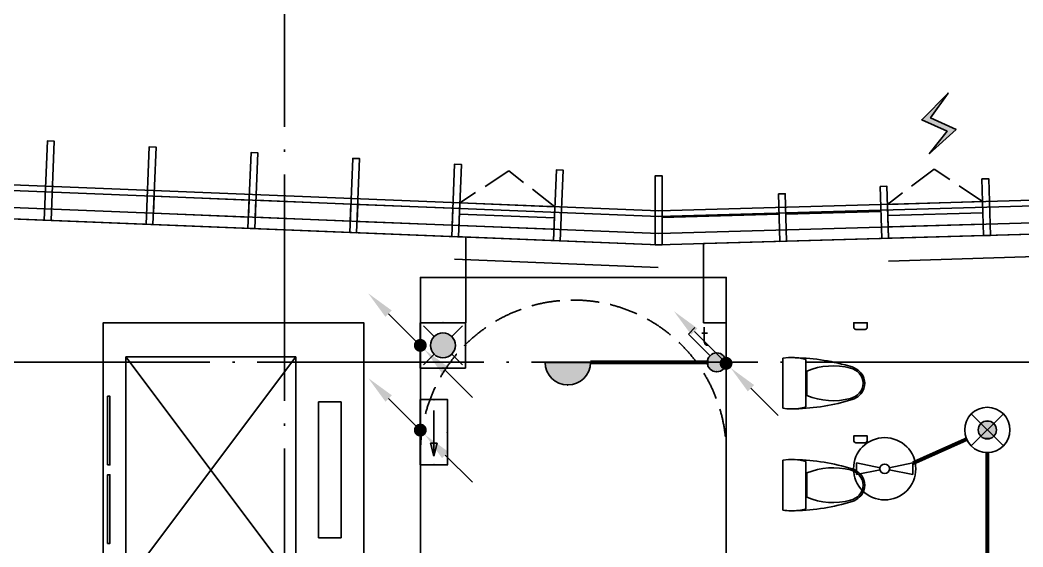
# Model space of a CAD drawing. Extents: x -2209072 to 495824, y -92434 to 572724.
# Drawn here: x 119905 to 128759, y 294791 to 299447 of the extents above; entities that cross this region are included whole.
import ezdxf
from ezdxf.enums import TextEntityAlignment as Align
from ezdxf.xclip import XClip

# ---------------------------------------------------------------- set-up
doc = ezdxf.new("R2010")
doc.units = 0
doc.header["$LTSCALE"] = 1000
doc.header["$MEASUREMENT"] = 0
for name, pattern in [('6#7#幕墙$0$DASH', [0.35, 0.25, -0.1]), ('X-104 6#7#平面$0$DOTE', [2.4200000000000004, 2, -0.2, 0.02, -0.2]), ('梯段6、7$0$DASH', [0.35, 0.25, -0.1])]:
    doc.linetypes.add(name, pattern=pattern)
doc.layers.get('0').update_dxf_attribs({"linetype": 'CONTINUOUS'})
doc.layers.get('Defpoints').update_dxf_attribs({"linetype": 'CONTINUOUS'})
for name, color, linetype in [('6#7#幕墙$0$04-电动窗', 1, 'CONTINUOUS'), ('6#7#幕墙$0$A-C_玻璃幕墙', 140, 'CONTINUOUS'), ('6#7#幕墙$0$A-C_窗', 140, 'CONTINUOUS'), ('6#7#幕墙$0$A-TECH_结构', 21, 'CONTINUOUS'), ('6#7#幕墙$0$A-金属背板', 30, 'CONTINUOUS'), ('EQUIP-动力', 3, 'CONTINUOUS'), ('EQUIP-照明', 3, 'CONTINUOUS'), ('LWIRE', 4, 'CONTINUOUS'), ('WIRE-照明', 1, 'CONTINUOUS'), ('X-104 6#7#平面$0$A-E_电梯', 171, 'CONTINUOUS'), ('X-104 6#7#平面$0$A-I_卫-洁具', 241, 'CONTINUOUS'), ('X-104 6#7#平面$0$A-SUR_看线', 231, 'CONTINUOUS'), ('X-104 6#7#平面$0$A-TECH_结构', 21, 'CONTINUOUS'), ('X-104 6#7#平面$0$A_AXIS-轴线', 36, 'X-104 6#7#平面$0$DOTE'), ('梯段6、7$0$A-E_楼梯', 171, 'CONTINUOUS')]:
    doc.layers.add(name, color=color, linetype=linetype)
doc.styles.add('_TEL_DIM', font='SIMPLEX', dxfattribs={"width": 0.8, "height": 3.5, "bigfont": 'HZTXT'})
doc.styles.get("Standard").update_dxf_attribs({"font": 'gbenor.shx', "bigfont": 'gbcbig.shx'})

# ---------------------------------------------------------------- blocks, each defined once
blk = doc.blocks.new('$equip$00001168')
blk.add_line((-0.5, 0), (0.5, 0))
blk.add_arc((0, 0), 0.5, 180, 0)
for p in [(-0.5, 0), (0, 0), (0.5, 0), (0, -0.5)]:
    blk.add_point(p)
for points in [[(0.4330127018911298, -0.25), (-0.4330127018911298, -0.25), (0.5, 0), (-0.5, 0)], [(0.25, -0.4330127018911298), (-0.25, -0.4330127018911298), (0.4330127018911298, -0.25), (-0.4330127018911298, -0.25)], [(0, -0.5), (0, -0.5), (0.25, -0.4330127018911298), (-0.25, -0.4330127018911298)]]:
    blk.add_solid(points)
at = {"flags": 9}
blk.add_attdef('A', (0, 0), '', height=2e-05, dxfattribs=at)
blk = doc.blocks.new('$equip$00001822')
for p, q in [((0.1473139127483591, 0.3556472460822988), (0.625, 0.8333333333339397)), ((0.625, 0.8333333333339397), (0.7664213562384248, 0.6919119770955149))]:
    blk.add_line(p, q)
blk.add_circle((0, 0.2083333333339397), 0.2083333333334168)
for p in [(0, 0.4166666666660603), (-0.2083333333357587, 0.2083333333339397), (-0.01544940226449398, 0.0005736313996749232), (0.2083333333357587, 0.2083333333339397)]:
    blk.add_point(p)
for points in [[(-0.1804219591213041, 0.312500000001819), (0.1804219591213041, 0.312500000001819), (-0.2083333333284827, 0.2083333333339397), (0.2083333333284827, 0.2083333333339397)], [(-0.1041666666715173, 0.3887552924552438), (0.1041666666715173, 0.3887552924552438), (-0.1804219591213041, 0.312500000001819), (0.1804219591213041, 0.312500000001819)], [(0, 0.4166666666660603), (0, 0.4166666666660603), (-0.1041666666715173, 0.3887552924552438), (0.1041666666715173, 0.3887552924552438)], [(-0.1804219591213041, 0.1041666666660603), (0.1804219591213041, 0.1041666666660603), (-0.2083333333284827, 0.2083333333339397), (0.2083333333284827, 0.2083333333339397)], [(-0.1041666666715173, 0.02791137421263556), (0.1041666666715173, 0.02791137421263556), (-0.1804219591213041, 0.1041666666660603), (0.1804219591213041, 0.1041666666660603)], [(0, 1.818989403545856e-12), (0, 1.818989403545856e-12), (-0.1041666666715173, 0.02791137421263556), (0.1041666666715173, 0.02791137421263556)]]:
    blk.add_solid(points)
at = {"color": 7, "style": '_TEL_DIM'}
blk.add_attdef('$TEXT$', text='', height=0.4, dxfattribs=at).set_placement((0.5805799275694881, 0.4645799965601327), align=Align.MIDDLE_CENTER)
at = {"color": 7, "style": '_TEL_DIM', "flags": 1}
blk.add_attdef('A', text='', height=2e-05, dxfattribs=at).set_placement((0, 0), align=Align.MIDDLE_CENTER)
blk = doc.blocks.new('$TelecSys$00000081')
for p, q in [((0.1041666666678793, 0.1041666666660603), (0.1041666666678793, 0.1041666666660603)), ((-0.1041666666678793, -0.1041666666660603), (-0.1041666666678793, -0.1041666666660603)), ((-1.150000000001455, -1.149999999999636), (-0.5499999999992724, -0.5499999999992724))]:
    blk.add_line(p, q)
at = {"const_width": 0.1425}
blk.add_lwpolyline([(0.07125000000087311, 0, 1), (-0.07125000000087311, 0, 1)], format="xyb", close=True, dxfattribs=at)
blk.add_solid([(-0.6199999999989814, -0.4799999999995634), (-0.4799999999995634, -0.6200000000008004), (-0.09999999999854481, -0.1000000000003638)])
at = {"width": 0.8, "flags": 9}
blk.add_attdef('A', (0, 0), '', height=2e-05, rotation=180, dxfattribs=at)
blk = doc.blocks.new('$TelecSys$00000079')
for p, q in [((0.7000000000007276, 0.7000000000007276), (0, 0)), ((0.1041666666678793, 0.1041666666660603), (0.1041666666678793, 0.1041666666660603)), ((-0.1041666666678793, -0.1041666666660603), (-0.1041666666678793, -0.1041666666660603))]:
    blk.add_line(p, q)
at = {"const_width": 0.1425}
blk.add_lwpolyline([(-0.07125000000087311, 0, 1), (0.07125000000087311, 0, 1)], format="xyb", close=True, dxfattribs=at)
blk.add_solid([(0.6300000000010186, 0.7700000000004366), (0.7700000000004366, 0.6299999999991996), (1.150000000001455, 1.149999999999636)])
at = {"width": 0.8, "flags": 9}
blk.add_attdef('A', (0, 0), '', height=2e-05, dxfattribs=at)
blk = doc.blocks.new('$equip$00002604')
blk.add_hatch(color=256).paths.add_polyline_path([(0.2745181131831487, 0.5000125000005937, 1), (-0.2744993631858961, 0.5000125000005937, 1)])
for p, q in [((-0.4285620535811177, 0.9285839285730617), (-0.1940976152691292, 0.6941194902610732)), ((0.1941163652627438, 0.6941194902683492), (0.4285808035638183, 0.9285839285730617)), ((-0.4285620535811177, 0.07144107142812572), (-0.1940976152691292, 0.3059055097401142)), ((0.1941163652627438, 0.3059055097328383), (0.4285808035638183, 0.07144107142812572))]:
    blk.add_line(p, q)
at = {"const_width": 0.02}
blk.add_lwpolyline([(-0.4999906250013737, 1.000012500000594), (-0.4999906250013737, 1.250000059371814e-05), (0.5000093749986263, 1.250000059371814e-05), (0.5000093749986263, 1.000012500000594), (-0.4999906250013737, 1.000012500000594), (-0.4999906250013737, 1.250000059371814e-05)], dxfattribs=at)
blk.add_lwpolyline([(-0.4999906250013737, 1.000012500000594), (-0.4999906250013737, 1.250000059371814e-05), (0.5000093749986263, 1.250000059371814e-05), (0.5000093749986263, 1.000012500000594)], close=True)
blk.add_circle((9.374998626299202e-06, 0.5000125000005937), 0.2745087381843628)
for p in [(9.374998626299202e-06, 1.000012500000594), (-0.4999906250013737, 0.5000125000005937), (0.5000093749986263, 0.5000125000005937), (0, 0)]:
    blk.add_point(p)
at = {"color": 7, "style": '_TEL_DIM', "flags": 1}
blk.add_attdef('A', text='', height=2.5e-05, dxfattribs=at).set_placement((0, 0), align=Align.MIDDLE_CENTER)
blk = doc.blocks.new('$equip_U$00000292(HT0843)')
for p in [(9.374998626299202e-06, 1.000012500000594), (-0.4999906250013737, 0.5000125000005937), (0.5000093749986263, 0.5000125000005937)]:
    blk.add_point(p)
blk.add_blockref('$equip$00002604', (0, 0))
at = {"color": 7, "style": '_TEL_DIM', "flags": 1}
for tag in ['REMARK', 'A']:
    blk.add_attdef(tag, text='', height=2.5e-05, dxfattribs=at).set_placement((0, 0), align=Align.MIDDLE_CENTER)
blk = doc.blocks.new('$equip$00001149')
for p, q in [((-0.353553390592424, 0.353553390592424), (0.353553390592424, -0.353553390592424)), ((0.353553390592424, 0.353553390592424), (-0.353553390592424, -0.353553390592424))]:
    blk.add_line(p, q)
for radius in [0.5, 0.2]:
    blk.add_circle((0, 0), radius)
for points in [[(-0.1732050807586347, 0.09999999999854481), (0.1732050807586347, 0.09999999999854481), (-0.2000000000007276, 0), (0.2000000000007276, 0)], [(-0.1732050807586347, -0.09999999999854481), (0.1732050807586347, -0.09999999999854481), (-0.2000000000007276, 0), (0.2000000000007276, 0)], [(-0.09999999999854481, 0.1732050807586347), (0.09999999999854481, 0.1732050807586347), (-0.1732050807586347, 0.09999999999854481), (0.1732050807586347, 0.09999999999854481)], [(0, 0.2000000000007276), (0, 0.2000000000007276), (-0.09999999999854481, 0.1732050807586347), (0.09999999999854481, 0.1732050807586347)], [(-0.09999999999854481, -0.1732050807586347), (0.09999999999854481, -0.1732050807586347), (-0.1732050807586347, -0.09999999999854481), (0.1732050807586347, -0.09999999999854481)], [(0, -0.2000000000007276), (0, -0.2000000000007276), (-0.09999999999854481, -0.1732050807586347), (0.09999999999854481, -0.1732050807586347)]]:
    blk.add_solid(points)
at = {"flags": 9}
blk.add_attdef('A', (0, 0), '', height=2e-05, dxfattribs=at)
blk = doc.blocks.new('$equip$00001304')
for p, q in [((-0.625, -0.1302083333357587), (-0.625, 0.1302083333357587)), ((-0.625, 0.1302083333357587), (-0.1019771270548517, 0.02124523480597418)), ((0.625, 0.1302083333357587), (0.1019771270548517, 0.02124523480597418)), ((0.625, -0.1302083333357587), (0.625, 0.1302083333357587)), ((-0.1019771270548517, -0.02124523480597418), (-0.625, -0.1302083333357587)), ((0.1019771270548517, -0.02124523480597418), (0.625, -0.1302083333357587))]:
    blk.add_line(p, q)
for radius in [0.6875, 0.1041666666666797]:
    blk.add_circle((0, 0), radius)
at = {"flags": 9}
blk.add_attdef('A', (0, 0), '', height=2e-05, dxfattribs=at)
blk = doc.blocks.new('$equip$00002541')
blk.add_hatch(color=256).paths.add_polyline_path([(-0.2400000000016007, 0.3719999999993888), (-0.5280000000020664, 0.2999999999992724), (-0.2400000000016007, 0.227999999999156)])
for p, q in [((-0.7199999999975262, 0.5999999999949068), (-0.7199999999975262, 0)), ((0.7199999999975262, 0.5999999999949068), (-0.7199999999975262, 0.5999999999949068)), ((0.7199999999975262, 0), (0.7199999999975262, 0.5999999999949068)), ((-0.2400000000016007, 0.3719999999993888), (-0.5280000000020664, 0.2999999999992724)), ((-0.5280000000020664, 0.2999999999992724), (-0.2400000000016007, 0.227999999999156)), ((-0.2400000000016007, 0.3719999999993888), (-0.2400000000016007, 0.227999999999156)), ((-0.7199999999975262, 0), (0.7199999999975262, 0))]:
    blk.add_line(p, q)
at = {"color": 7}
blk.add_line((-0.4800000000032014, 0.2999999999992724), (0.4800000000032014, 0.2999999999992724), dxfattribs=at)
at = {"const_width": 0.03}
blk.add_lwpolyline([(-0.7199999999975262, 0.5999999999949068), (-0.7199999999975262, 0), (0.7199999999975262, 0), (0.7199999999975262, 0.5999999999949068), (-0.7199999999975262, 0.5999999999949068), (-0.7199999999975262, 0)], dxfattribs=at)
for p in [(0, 0.5999999999949068), (-0.7199999999975262, 0.2999999999956344), (0.7199999999975262, 0.2999999999956344), (0, 0)]:
    blk.add_point(p)
at = {"color": 7, "style": '_TEL_DIM', "flags": 1}
blk.add_attdef('A', text='', height=2e-05, dxfattribs=at).set_placement((0, 0), align=Align.MIDDLE_CENTER)
blk = doc.blocks.new('X-104 6#7#平面$0$fdsgfh')
at = {"layer": 'X-104 6#7#平面$0$A-TECH_结构'}
blk.add_lwpolyline([(-32899.9937137325, 80080.09257850776), (-32899.99370861112, 73049.99944712958), (-35599.99378253634, 73049.99940193442), (-35599.99378253634, 78950.00005101462), (-35399.99356419079, 78950.00005101462), (-35399.99357145236, 80180.76328602651), (-53799.99999997937, 80921.69999439848), (-53799.98692026359, 56749.99967455401), (-41849.99999999936, 56749.9997286585), (-41850.00099945735, 56750.00077917697), (-5900.000999457348, 56750.00077917697), (-5900.000999457348, 58050.00080011939), (699.9992417302274, 58050.00080011939), (699.9992417303438, 79350.00080011881), (-5900.000999454787, 79350.00080011881), (-5900.000999453681, 80094.5845602148), (-21499.99208528241, 79648.39091887636), (-21499.99208528241, 78950.00000001918), (-21299.99222152265, 78950.00000002715), (-21299.99214760232, 73250.00003751149), (-23999.9913840691, 73250.00039114061), (-23999.9913840691, 78950.00030319628), (-23599.99146148495, 78950.0002529785), (-23599.99146148495, 79705.59743453059)], close=True, dxfattribs=at)
blk.add_lwpolyline([(-21300.00000136349, 78950.00000002715), (-21300.00000136349, 73250.0003702004), (-24000.00001166086, 73250.0003702004)], dxfattribs=at)
blk = doc.blocks.new('*U1303')
at = {"layer": 'X-104 6#7#平面$0$A_AXIS-轴线'}
blk.add_line((25199.99999999995, 25699.99999999949), (25200.00000000001, -6500.000000000378), dxfattribs=at)
blk.add_lwpolyline([(-6499.999999999946, 19199.99999999949), (53815.35002683864, 19199.99999999906)], dxfattribs=at)
blk = doc.blocks.new('A-电梯2623')
for p, q in [((-574.9999999895263, 1900.00000002848), (-574.9999999895263, 2100.00000002848)), ((-574.9999999895263, 2100.00000002848), (624.999999989519, 2100.000000027956)), ((624.999999989519, 2100.000000027956), (624.999999989519, 1900.000000028014)), ((624.999999989519, 1900.000000028014), (-574.9999999895263, 1900.00000002848)), ((-975.0000000027976, 200.0000000191685), (-975.000000002332, 1700.000000013753)), ((-975.000000002332, 1700.000000013753), (1025.000000002092, 1700.000000013055)), ((1025.000000002092, 1700.000000013055), (-975.0000000027976, 200.0000000191685)), ((1025.00000000151, 200.00000001847), (-975.000000002332, 1700.000000013753)), ((1025.000000002092, 1700.000000013055), (1025.00000000151, 200.00000001847)), ((1025.00000000151, 200.00000001847), (-975.0000000027976, 200.0000000191685))]:
    blk.add_line(p, q)
for points in [[(-1275, 0), (1324.999999999998, 0), (1325, 2299.999999999998), (-1275, 2299.999999999998)], [(-625.0000000000091, 38.08112883746435), (-625.0000000000091, 58.97966308710966), (-18.33333333334485, 58.97966308710966), (-18.33333333334485, 38.08112883746435)], [(68.33333333205337, 38.08112883718422), (68.33333333205337, 58.97966308682953), (674.9999999999982, 58.97966308682953), (674.9999999999982, 38.08112883718422)]]:
    blk.add_lwpolyline(points, close=True)
blk = doc.blocks.new('X-104 6#7#平面$0$hgfasg')
for p, q in [((-209.53125, 202.5), (209.53125, 202.5)), ((107.6506163835293, 211.7636099999945), (-107.650638883526, 211.7636099999945)), ((-220.78125, 0), (220.78125, 0))]:
    blk.add_line(p, q)
blk.add_lwpolyline([(-209.53125, 202.5), (-220.9312574999931, 151.5815775000083), (-226.3893074999942, 102.226364999995), (-226.3893074999942, 50.1765075000003), (-220.78125, 0)])
for centre, radius, start, end in [((12.18639293921296, 562.4982811024092), 163.5812782416205, 110.4523908064364, 162.7522599272803), ((-1.124999835155904e-05, 580.3665348804789), 128.7061108459815, 46.85426460163555, 133.1457353983645), ((0, 595.1750179040682), 128.7061108459815, 69.54760919356356, 110.4523908064364), ((-12.18639293921296, 562.4982811024092), 163.5812782416205, 17.24774007271973, 69.54760919356356), ((23.26483596065373, 555.5449209055951), 162.7261878014058, 133.1457353983645, 165.2214349415254), ((-23.26485846065043, 555.5449209055951), 162.7261878014058, 14.77856505847465, 46.85426460163555), ((1596.893304158017, 70.5022373952088), 1822.905267548176, 162.7522599272803, 178.7776319832778), ((448.2021256943117, 443.44170022248), 602.2018211347165, 165.2214349415254, 202.6262561226716), ((-448.2021481943084, 443.44170022248), 602.2018211347165, 337.3737438773284, 14.77856505847465), ((-1596.893304158017, 70.5022373952088), 1822.905267548176, 1.222368016722242, 17.24774007271973), ((-236.25, 76.1718824999989), 463.3354349999999, 7.739946000358616, 15.82198200030497), ((-236.25, 76.1718824999989), 463.3354349999999, 350.5376780003206, 7.739946000358616)]:
    blk.add_arc(centre, radius, start, end)
blk = doc.blocks.new('X-104 6#7#平面$0$fgdgfhgh')
at = {"layer": 'X-104 6#7#平面$0$A-I_卫-洁具'}
for points in [[(30325.0003620827, 19489.99148120044), (30245.0003620827, 19489.99148120044, -0.414213562373095), (30225.0003620827, 19509.99148120044), (30225.0003620827, 19549.99148120044), (30345.0003620827, 19549.99148120044), (30345.0003620827, 19509.99148120044, -0.414213562373095)], [(30325.00035171266, 18490.00096102903), (30245.00035171266, 18490.00096102903, -0.414213562373095), (30225.00035171266, 18510.00096102903), (30225.00035171266, 18550.00096102903), (30345.00035171266, 18550.00096102903), (30345.00035171266, 18510.00096102903, -0.414213562373095)]]:
    blk.add_lwpolyline(points, format="xyb", close=True, dxfattribs=at)
at = {"layer": 'X-104 6#7#平面$0$A-E_电梯', "extrusion": (0, 0, -1), "zscale": -1, "rotation": 90}
blk.add_blockref('A-电梯2623', (-23600.000072451, 18225.00003739772), dxfattribs=at)
at = {"layer": 'X-104 6#7#平面$0$A-I_卫-洁具', "ltscale": 0.1, "rotation": 270}
for p in [(29600.00007263839, 19015.00096102932), (29600.00007263839, 18115.00096102932)]:
    blk.add_blockref('X-104 6#7#平面$0$hgfasg', p, dxfattribs=at)
blk = doc.blocks.new('梯段6、7')
at = {"color": 8, "linetype": '梯段6、7$0$DASH'}
for centre, radius, start, end in [((49800.00311367554, 3400.000000096537), 1350.000000000002, 0, 180), ((49800.00311367547, -6699.999999936466), 1350.000000000002, 0, 180), ((49800.00311367059, -9819.999999936525), 1350.000000000002, 180, 0), ((49800.00311368037, -16500.0036340596), 1350.000000000002, 0, 180), ((49800.00311366576, -19819.99999996959), 1350, 180, 0), ((20965.47970799168, -27260.00000000224), 1649.999999999774, 0, 180), ((49800.00311367547, -27020.00000000259), 1350.000000000002, 0, 180), ((20965.47970799194, -29600.00000000259), 1649.999999999774, 180, 0), ((49800.00311363724, -29879.99050598426), 1350.000000000002, 180, 0), ((49800.00311368033, -57378.12996616081), 1350.000000000002, 0, 180), ((20965.47970799173, -58198.12996616081), 1649.999999999778, 0, 180), ((49800.00311367551, -59458.12996616078), 1350.000000000002, 180, 0), ((20965.47970799188, -60358.12996616084), 1649.999999999774, 180, 0), ((49800.00311367546, -67528.12996619378), 1350.000000000002, 0, 180), ((20965.47970799168, -68018.12996619346), 1649.999999999774, 0, 180), ((49800.00311367064, -70128.1263565169), 1350.000000000002, 180, 0), ((20965.47970799194, -70358.12996619387), 1649.999999999774, 180, 0), ((49800.00311368039, -79978.12996622684), 1350.000000000002, 180, 0)]:
    blk.add_arc(centre, radius, start, end, dxfattribs=at)
at = {"layer": 'Defpoints'}
for points in [[(44800.0010378748, 6850.000000096596), (54800.00103786729, 6850.000000096537), (54800.00103786727, -3149.999999936525), (44800.00103787478, -3149.999999936525)], [(51150.00311368064, 4950.000000096508), (48450.0031136757, 4950.000000096596), (48450.00311367573, -1149.999999903375), (51150.00311368058, -1149.999999903463)], [(44800.00103787472, -3149.999999936583), (54800.00103786722, -3149.999999936525), (54800.00103786726, -13149.99999996959), (44800.00103787472, -13149.99999996953)], [(51150.00311368032, -5149.999999936583), (48450.00311367546, -5149.999999936525), (48450.00311367548, -11249.99999993655), (51150.00311368036, -11249.99999993652)], [(44800.00103787472, -13149.99999996953), (54800.00103786726, -13149.99999996959), (54800.00103786726, -23150.00000000259), (44800.00103787474, -23150.00000000259)], [(51150.00311367546, -15149.99999996956), (48450.00311367059, -15149.99999996956), (48450.00311367061, -21249.99999996959), (51150.00311367546, -21249.99999996959)], [(15665.47763219092, -23150.00000000268), (25665.47763218347, -23150.00000000265), (25665.47763218347, -33150.00000003559), (15665.47763219092, -33150.00000003568)], [(44800.00103787474, -23150.00000000259), (54800.00103786726, -23150.00000000259), (54800.00103786725, -33150.00000003568), (44800.00103787474, -33150.00000003565)], [(19315.47970798681, -24850.00000000265), (22615.47970799168, -24850.00000000265), (22615.47970799168, -31250.00000000268), (19315.47970798681, -31250.00000000259)], [(48450.00311367059, -25150.00000000265), (51150.00311367547, -25150.00000000259), (51150.00311367547, -31250.00000000256), (48450.00311367059, -31250.00000000265)], [(15665.47763219097, -53908.12996616078), (25665.47763218347, -53908.12996616078), (25665.47763218352, -63908.12996619384), (15665.47763219094, -63908.12996619381)], [(44800.00103787474, -53908.12996616081), (54800.00103786722, -53908.12996616078), (54800.00103786725, -63908.12996619381), (44800.00103787474, -63908.12996619381)], [(19315.4797079867, -55608.12996616084), (22615.47970799159, -55608.12996616084), (22615.47970799156, -62008.12996616084), (19315.4797079867, -62008.12996616078)], [(51150.00311368032, -55908.12996616081), (48450.00311367543, -55908.12996616081), (48450.00311367546, -62008.12996616078), (51150.00311368036, -62008.12996616084)], [(15665.47763219094, -63908.12996619381), (25665.47763218349, -63908.12996619381), (25665.47763218349, -73908.12996622684), (15665.47763219097, -73908.12996622687)], [(44800.00103787474, -63908.12996619381), (54800.00103786722, -63908.12996619381), (54800.00103786726, -73908.12996622684), (44800.00103787472, -73908.12996622684)], [(19315.4797079917, -65608.12996619387), (22615.47970799656, -65608.12996619387), (22615.47970799659, -72008.12996619387), (19315.47970799173, -72008.12996619387)], [(51150.00311368032, -65908.12996619381), (48450.00311367544, -65908.12996619387), (48450.00311367547, -72008.12996619384), (51150.00311368034, -72008.12996619384)], [(15665.477632191, -73908.12996622687), (25665.47763218349, -73908.12996622684), (25665.47763218352, -83908.1299662599), (15665.477632191, -83908.1299662599)], [(44800.00103787475, -73908.12996622687), (54800.00103786726, -73908.12996622684), (54800.00103786727, -83908.1299662599), (44800.00103787474, -83908.12996625988)], [(19315.47970798673, -75608.12996622693), (22615.47970799159, -75608.1299662269), (22615.47970799156, -82008.1299662269), (19315.47970798673, -82008.12996622693)], [(51150.00311368036, -75908.12996622687), (48450.00311367544, -75908.12996622684), (48450.00311367548, -82008.12996622684), (51150.00311368042, -82008.12996622684)]]:
    blk.add_lwpolyline(points, close=True, dxfattribs=at)
for points in [[(47328.13509098372, -61608.12996616078), (52127.8370705538, -61608.12996616078)], [(47328.13509098369, -71608.12996619378), (52127.83707055378, -71608.12996619378)], [(47328.13509098372, -81608.12996622687), (52127.83707055381, -81608.12996622678)]]:
    blk.add_lwpolyline(points, dxfattribs=at)
at = {"layer": '梯段6、7$0$A-E_楼梯'}
for p, q in [((49850.00311367544, -16499.99999996959), (49750.00311367054, -16499.99999996953)), ((49750.00311367055, -16699.99999996959), (49750.00311367054, -16499.99999996953)), ((49850.00311367547, -18516.5383014743), (49850.00311367544, -16499.99999996959)), ((49850.00311367544, -16499.99999996959), (51150.00311367548, -16499.99999996953)), ((49910.00311366803, -16699.99999996959), (49910.00311366802, -16499.99999996959)), ((49910.00311366802, -16499.99999996959), (51150.00311367548, -16499.99999996953)), ((51150.00311367546, -17892.53830147415), (51150.00311367547, -16699.99999996962)), ((49850.00311367544, -16759.99999996959), (51150.00311367548, -16759.99999996959)), ((49850.00311367547, -17019.99999996959), (51150.00311367548, -17019.99999996953)), ((49850.00311367546, -17279.99999996959), (51150.00311367546, -17279.99999996953)), ((49850.00311367548, -17539.99999996953), (51150.00311367546, -17539.99999996959)), ((49850.00311367548, -17799.99999996953), (51150.00311367547, -17799.99999996959)), ((50553.44414001248, -18178.8866088324), (51150.00311367548, -17892.53830147409)), ((49850.00311367548, -18059.99999996959), (50801.12457514326, -18059.99999996959)), ((50572.56100925029, -18280.63390858911), (51150.0031136755, -18003.46169846502)), ((51150.00311367546, -19819.99999996959), (51150.0031136755, -18003.46169846502)), ((50428.57100245611, -18349.74911185022), (50395.62278177442, -18174.38606236456)), ((50395.62278177442, -18174.38606236456), (50587.93096954554, -18362.43872390778)), ((50587.93096954554, -18362.43872390778), (50553.44414001248, -18178.8866088324)), ((49850.00311367548, -18516.53830147412), (50409.45413321827, -18248.00181209357)), ((49850.00311367546, -18319.99999996959), (50259.45790847656, -18319.99999996959)), ((50615.54831887432, -18259.9999999695), (51150.00311367544, -18259.99999996956)), ((49850.00311367547, -18627.46169846499), (50428.57100245611, -18349.74911185022)), ((50073.88165220765, -18519.99999996959), (51150.00311367547, -18519.99999996953)), ((49850.00311367548, -19819.99999996959), (49850.00311367547, -18627.46169846499)), ((49850.00311367547, -18779.99999996956), (51150.00311367548, -18779.9999999695)), ((49850.00311367544, -19039.99999996956), (51150.00311367546, -19039.99999996956)), ((49850.00311367547, -19299.9999999695), (51150.00311367546, -19299.99999996956)), ((49850.00311367547, -19559.99999996953), (51150.00311367546, -19559.99999996956)), ((49750.00311367058, -19819.99999996953), (49852.73716575759, -19819.99999996959)), ((49850.00311367548, -19819.99999996959), (51150.00311367546, -19819.99999996959)), ((49750.00311370398, -27020.00000000265), (49850.00311367061, -27020.00000000262)), ((65868.2518914072, -53274.68419681478), (106225.487226869, -53274.68419681478)), ((66772.08878844205, -53642.5220346525), (68592.08878844205, -54824.95446708499)), ((66706.71224821625, -53743.14960536809), (68845.65029137098, -55132.79230492283)), ((66838.5272855135, -56653.06257519309), (68977.46532866826, -55263.41987563836)), ((65909.85493770942, -56514.14365627419), (63784.49059929526, -56514.14365627422)), ((66542.08878844243, -56514.14365627422), (65909.85493770942, -56514.14365627419)), ((66572.08878844237, -56634.14365627416), (63784.49059929524, -56634.14365627419)), ((66542.08878844244, -56676.73623493291), (68845.650291371, -58173.33284546339)), ((66772.08878844205, -56683.06257519315), (68592.08878844205, -57865.49500762558)), ((66802.08878844243, -59524.68419681478), (64634.40468344954, -59524.68419681481)), ((66792.02932894987, -59524.68419681481), (106225.487226869, -59524.68419681478)), ((49690.00311367543, -78442.12996622684), (49690.00311367538, -77318.12996622623)), ((49690.00311367538, -77318.12996622623), (49910.00311367548, -77318.12996622623)), ((49750.00311367543, -78418.12996622687), (49750.0031136754, -77378.1299662262)), ((49750.0031136754, -77378.1299662262), (49850.00311367546, -77378.12996622626)), ((49850.00311367546, -77378.12996622626), (49850.0031136755, -80038.12996622667)), ((49910.00311367548, -77318.12996622623), (49910.00311367551, -80038.12996622667)), ((49910.00311367551, -80038.12996622667), (49850.0031136755, -80038.12996622667)), ((48450.0031136755, -80108.12996622684), (48450.0031136755, -80048.12996622681))]:
    blk.add_line(p, q, dxfattribs=at)
for points in [[(49690.00311363903, -19879.99999996962), (49910.00311363912, -19879.99999996976), (49910.00311366862, -16439.99999996953), (49690.00311366862, -16439.99999996962), (49690.00311363903, -19879.99999996962)], [(49690.00311370401, -29360.00000000262), (49690.00311370401, -26960.00000000262), (49910.00311370399, -26960.00000000265), (49910.00311370399, -29880.00000000265)], [(51150.00311363724, -29879.99050598429), (51150.00311367546, -29620.00000000262)], [(66542.08878844244, -53443.60311573357), (66542.08878844243, -53274.68419681478), (66153.67404060112, -53274.68419681475)], [(66542.08878844243, -53304.68419681478), (66542.08878844243, -53704.68419681481), (66342.08878844243, -53704.68419681475), (66342.08878844243, -53304.68419681478)], [(68882.08878844208, -54963.87338600389), (68882.08878844208, -54794.95446708493), (68622.08878844208, -54794.95446708496), (68622.08878844208, -54626.03554816605), (68362.08878844208, -54626.03554816605), (68362.08878844211, -54457.11662924709), (68102.0887884421, -54457.11662924706), (68102.08878844207, -54288.1977103283), (67842.08878844207, -54288.1977103283), (67842.0887884421, -54119.27879140934), (67582.08878844212, -54119.27879140931), (67582.08878844211, -53950.35987249037), (67322.0887884421, -53950.35987249043), (67322.0887884421, -53781.44095357147), (67062.08878844211, -53781.44095357147), (67062.08878844211, -53612.5220346525), (66802.08878844211, -53612.5220346525), (66802.08878844244, -53443.60311573357), (66542.08878844244, -53443.60311573357)], [(68852.08878844207, -54963.87338600389), (68852.08878844207, -54824.95446708496), (68592.08878844205, -54824.95446708499), (68592.08878844208, -54656.03554816602), (68332.0887884421, -54656.03554816602), (68332.08878844208, -54487.11662924715), (68072.08878844207, -54487.11662924712), (68072.0887884421, -54318.19771032827), (67812.08878844208, -54318.19771032827), (67812.08878844208, -54149.27879140939), (67552.0887884421, -54149.27879140936), (67552.0887884421, -53980.3598724904), (67292.08878844211, -53980.35987249037), (67292.08878844208, -53811.44095357152), (67032.08878844208, -53811.44095357152), (67032.08878844211, -53642.52203465253), (66772.08878844205, -53642.5220346525), (66772.08878844237, -53473.6031157336), (66542.08878844243, -53473.60311573363)], [(66802.08878844243, -56484.14365627419), (66802.08878844246, -56315.22473735522), (67062.08878844243, -56315.22473735525), (67062.08878844243, -56146.30581843632), (67322.08878844243, -56146.30581843635), (67322.08878844243, -55977.38689951738), (67582.08878844243, -55977.38689951738), (67582.08878844244, -55808.46798059859), (67842.08878844244, -55808.46798059857), (67842.08878844243, -55639.54906167966), (68102.08878844242, -55639.54906167966), (68102.0887884424, -55470.6301427607), (68362.08878844239, -55470.63014276072), (68362.0887884424, -55301.71122384179), (68622.08878844242, -55301.71122384173), (68622.0887884424, -55132.79230492286), (68882.0887884424, -55132.79230492288), (68882.08878844208, -54963.87338600389), (69142.08878844205, -54963.87338600389)], [(66832.08878844243, -56484.14365627419), (66832.08878844243, -56345.22473735528), (67092.08878844243, -56345.22473735528), (67092.08878844244, -56176.30581843635), (67352.08878844244, -56176.30581843635), (67352.08878844243, -56007.38689951741), (67612.08878844243, -56007.38689951741), (67612.0887884424, -55838.46798059862), (67872.08878844243, -55838.46798059862), (67872.08878844242, -55669.54906167963), (68132.08878844242, -55669.54906167963), (68132.0887884424, -55500.63014276072), (68392.0887884424, -55500.6301427607), (68392.0887884424, -55331.71122384176), (68652.08878844242, -55331.71122384176), (68652.08878844242, -55162.79230492283), (68912.08878844246, -55162.79230492286), (68912.08878844211, -54993.87338600386), (69142.08878844207, -54993.87338600386)], [(69112.08878844214, -54993.87338600389), (69112.08878844214, -55393.87338600386), (68912.08878844214, -55393.87338600386), (68912.08878844211, -54993.87338600386)], [(68882.0887884421, -58004.41392654451), (68882.08878844208, -57835.49500762558), (68622.08878844208, -57835.49500762558), (68622.08878844212, -57666.57608870658), (68362.0887884421, -57666.57608870664), (68362.0887884421, -57497.65716978774), (68102.08878844211, -57497.65716978774), (68102.08878844211, -57328.73825086886), (67842.08878844211, -57328.73825086886), (67842.08878844211, -57159.81933194998), (67582.0887884421, -57159.81933194996), (67582.08878844211, -56990.90041303099), (67322.08878844211, -56990.90041303099), (67322.0887884421, -56821.98149411209), (67062.08878844211, -56821.98149411211), (67062.08878844211, -56653.06257519312), (66802.08878844211, -56653.06257519309), (66802.08878844243, -56484.14365627419), (66542.08878844244, -56484.14365627422)], [(68852.08878844207, -58004.41392654454), (68852.08878844208, -57865.49500762555), (68592.08878844205, -57865.49500762558), (68592.08878844208, -57696.57608870661), (68332.0887884421, -57696.57608870658), (68332.08878844207, -57527.65716978771), (68072.08878844207, -57527.65716978771), (68072.08878844208, -57358.73825086889), (67812.08878844208, -57358.73825086886), (67812.0887884421, -57189.81933194996), (67552.08878844207, -57189.81933195001), (67552.08878844208, -57020.90041303102), (67292.08878844208, -57020.90041303105), (67292.08878844211, -56851.98149411209), (67032.08878844211, -56851.98149411209), (67032.08878844208, -56683.06257519312), (66772.08878844205, -56683.06257519315), (66772.08878844237, -56514.14365627425), (66542.08878844243, -56514.14365627422)], [(66772.08878844237, -56514.14365627468), (66772.08878844239, -56914.14365627471), (66572.08878844237, -56914.14365627468), (66572.08878844239, -56514.14365627465)], [(66802.08878844243, -59524.68419681478), (66802.08878844246, -59355.76527789584), (67062.08878844244, -59355.76527789584), (67062.08878844242, -59186.84635897691), (67322.08878844243, -59186.84635897694), (67322.08878844243, -59017.927440058), (67582.08878844243, -59017.927440058), (67582.08878844243, -58849.00852113913), (67842.08878844244, -58849.00852113916), (67842.08878844242, -58680.08960222028), (68102.08878844243, -58680.08960222028), (68102.0887884424, -58511.17068330129), (68362.0887884424, -58511.17068330132), (68362.08878844243, -58342.25176438238), (68622.08878844242, -58342.25176438235), (68622.08878844242, -58173.33284546345), (68882.08878844243, -58173.33284546342), (68882.0887884421, -58004.41392654451), (69142.08878844208, -58004.41392654451)]]:
    blk.add_lwpolyline(points, dxfattribs=at)
for p in [(66792.02932894988, -53443.60311573368), (66792.02932894985, -53612.52203465265), (66792.02932894988, -53781.44095357158), (66792.02932894988, -53950.35987249043), (66792.02932894987, -54119.27879140942), (66792.02932894987, -54288.1977103283), (66792.02932894988, -54457.1166292472), (66792.02932894985, -54626.03554816614), (66792.02932894985, -54794.9544670851), (66792.02932894985, -54963.87338600395), (66792.02932894987, -55132.79230492294), (66792.02932894987, -55301.71122384182), (66792.02932894988, -55470.63014276075), (66792.02932894985, -55639.54906167969), (66792.02932894987, -55808.46798059859), (66792.02932894987, -55977.3868995175), (66792.02932894987, -56146.30581843641), (66792.02932894987, -56315.22473735534), (66792.02932894988, -56484.14365627425), (66792.02932894987, -56653.06257519315), (66792.02932894985, -56821.98149411211), (66792.02932894987, -56990.90041303099), (66792.02932894988, -57159.8193319499), (66792.02932894985, -57328.73825086886), (66792.02932894987, -57497.65716978777), (66792.0293289499, -57666.57608870664), (66792.02932894985, -57835.49500762561), (66792.02932894985, -58004.41392654451), (66792.02932894985, -58173.33284546342), (66792.02932894987, -58342.25176438238), (66792.02932894985, -58511.17068330126), (66792.02932894988, -58680.08960222019), (66792.02932894985, -58849.00852113913), (66792.02932894987, -59017.92744005803), (66792.02932894985, -59186.84635897694), (66792.02932894984, -59355.7652778959)]:
    blk.add_point(p, dxfattribs=at)
blk = doc.blocks.new('6#7#幕墙$0$900kaiqishan')
at = {"layer": '6#7#幕墙$0$04-电动窗'}
h = blk.add_hatch(color=1, dxfattribs=at)
h.dxf.hatch_style = 1
h.paths.add_polyline_path([(958.3887367806092, 484.6187667727936), (795.3543059404401, 679.9970196002396), (1016.400355023587, 788.5362174650654), (777.3437607955366, 1017.960797000589), (937.4796729731897, 801.6330088544928), (716.4336238900432, 693.0938109896961)])
at = {"layer": '6#7#幕墙$0$04-电动窗', "color": 1}
blk.add_lwpolyline([(958.3887367806092, 484.6187667727936), (795.3543059404401, 679.9970196002396), (1016.400355023587, 788.5362174650654), (777.3437607955366, 1017.960797000589), (937.4796729731897, 801.6330088544928), (716.4336238900432, 693.0938109896961), (958.3887367806092, 484.6187667727936)], close=True, dxfattribs=at)
at = {"layer": '6#7#幕墙$0$A-C_窗'}
for p, q in [((499.9999999999745, 50.00000067843939), (1340.000000000002, 50.0000000000291)), ((499.9999999999745, -249.9999993215897), (499.9999999999745, 50.00000067843939)), ((1340, -249.9999999999709), (1340.000000000002, 50.0000000000291)), ((1340.000000000004, -50), (499.9999999999709, -49.99999932156061)), ((1340.000000000002, -150), (499.9999999999727, -149.9999993215606)), ((499.9999999999745, -249.9999993215897), (1340, -249.9999999999709))]:
    blk.add_line(p, q, dxfattribs=at)
at = {"layer": '6#7#幕墙$0$A-C_窗', "linetype": '6#7#幕墙$0$DASH'}
blk.add_lwpolyline([(499.9999999999727, 50.00000067558722), (919.553288163459, 349.9999999971187), (1340.000000000004, 49.99999999717693)], dxfattribs=at)
blk = doc.blocks.new('*U1672')
blk.add_lwpolyline([(-1359.990942135801, -7.544262916781008e-05), (-519.9909964609797, -0.0006168169202283025), (-519.9909964609797, -150.0006168169202), (-1359.990942135801, -150.0000754426292)], close=True)
blk = doc.blocks.new('*U1586')
at = {"layer": '6#7#幕墙$0$A-C_玻璃幕墙', "rotation": 179.9999379632255}
for p in [(-1389.991111949197, -74.86720614353544), (-489.9910850695542, -74.86720614356454)]:
    blk.add_blockref('*U1672', p, dxfattribs=at)
blk = doc.blocks.new('*U1587')
at = {"color": 0, "linetype": 'ByBlock', "lineweight": -2, "transparency": 16777216}
blk.add_blockref('*U1586', (0, 0), dxfattribs=at)
blk = doc.blocks.new('6#7#幕墙$0$hjsdlkjshdjkshdkjsd')
at = {"layer": '6#7#幕墙$0$A-C_玻璃幕墙'}
for points in [[(120178.6679068642, 416696.0097455808), (120118.7164096159, 416698.4217940221), (120146.8569747925, 417397.8559292561), (120206.8084720408, 417395.4438808148)], [(121077.9403655891, 416659.8290189599), (121017.9888683408, 416662.2410674013), (121045.5264214071, 417346.6873283232), (121105.4779186554, 417344.275279882)], [(121977.2128243141, 416623.648292339), (121917.2613270657, 416626.0603407806), (121944.1958680216, 417295.5187273903), (122004.1473652699, 417293.106678949)], [(122876.4852830391, 416587.4675657185), (122816.5337857906, 416589.8796141596), (122842.8653146275, 417244.3501264578), (122902.8168118758, 417241.9380780162)], [(123775.757741764, 416551.2868390975), (123715.8062445157, 416553.6988875387), (123741.5347612421, 417193.1815255249), (123801.4862584905, 417190.7694770836)], [(124675.030200489, 416515.1061124767), (124615.0787032406, 416517.518160918), (124640.2042078566, 417142.012924592), (124700.155705105, 417139.6008761507)], [(125572.9020296276, 416480.1887309794), (125512.9020296276, 416480.1887874175), (125512.9026034151, 417090.1887880878), (125572.9026034152, 417090.1887316496)], [(128397.4905373403, 417061.8535139206), (128457.4661215411, 417063.5650336505), (128471.7287859585, 416563.7684986126), (128411.7532017578, 416562.0569788826)], [(127498.9977874834, 416996.1969951701), (127558.9733716841, 416997.9085149001), (127572.0950229482, 416538.0957026624), (127512.1194387475, 416536.3841829325)], [(126600.5050376263, 416930.5404764197), (126660.4806218271, 416932.2519961496), (126672.4612599379, 416512.4229067125), (126612.4856757371, 416510.7113869824)]]:
    blk.add_lwpolyline(points, close=True, dxfattribs=at)
at = {"layer": '6#7#幕墙$0$A-金属背板'}
for points in [[(127504.9986313423, 416785.9136371497), (127505.2838846307, 416775.9177064496), (126665.6257028685, 416751.9564272774), (126665.3404525327, 416761.95236093)], [(126605.3543430392, 416760.6096718615), (126605.6395963275, 416750.6137411614), (125573.1875189758, 416721.1507167624), (125572.9022656875, 416731.1466474625)]]:
    blk.add_lwpolyline(points, close=True, dxfattribs=at)
at = {"rotation": 357.6961045850339}
blk.add_blockref('*U1587', (121954.269953056, 416799.5809192778), dxfattribs=at)
at = {"layer": '6#7#幕墙$0$A-C_玻璃幕墙', "xscale": -0.9999999999999988, "rotation": 1.634602680336111}
blk.add_blockref('6#7#幕墙$0$900kaiqishan', (128904.4181633747, 416826.2179110352), dxfattribs=at)
at = {"layer": '6#7#幕墙$0$A-C_玻璃幕墙', "rotation": 177.6978996523305}
blk.add_blockref('*U1672', (122360.9342067875, 416708.2767298089), dxfattribs=at)
blk = doc.blocks.new('6#7#幕墙$0$fdsgdfgfh')
at = {"layer": '6#7#幕墙$0$A-C_窗'}
for p, q in [((-5.051316838944331e-05, -0.00125542504247278), (12.06096331689878, 299.7561997706362)), ((851.3818378921078, 265.9853617243061), (12.06096331689878, 299.7561997706362)), ((839.3208240620388, -33.7720934714016), (851.3818378921078, 265.9853617243061)), ((8.040625373540024, 199.8370480386948), (847.3614999487545, 166.0662099923939)), ((4.020287430184908, 99.9178963068116), (843.3411620053976, 66.14705826051068)), ((839.3208240620388, -33.7720934714016), (-5.051316838944331e-05, -0.00125542504247278))]:
    blk.add_line(p, q, dxfattribs=at)
at = {"layer": '6#7#幕墙$0$A-C_窗', "linetype": '6#7#幕墙$0$DASH'}
blk.add_lwpolyline([(851.381837891995, 265.985361721454), (444.2287650985636, 582.6102762758383), (12.06096331678236, 299.756199767784)], dxfattribs=at)
blk = doc.blocks.new('6#7#幕墙')
at = {"layer": '6#7#幕墙$0$A-C_玻璃幕墙'}
for points in [[(93340.13248464488, 299056.4560278226), (93340.13248464488, 274272.432415933), (141840.1322434553, 274272.432415933), (141840.1322434553, 275572.4324368753), (148440.1324846429, 275572.4324368753), (148440.132484643, 297472.4324368748), (141840.1322434582, 297472.4324368748), (141840.1322434593, 298225.7195209306), (125544.6670286064, 297759.6346241672)], [(93390.13248464488, 299004.4020915777), (93390.13248464488, 274322.432415933), (141790.1322434553, 274322.432415933), (141790.1322434553, 275622.4324368753), (148390.1324846429, 275622.4324368753), (148390.132484643, 297422.4324368748), (141790.1322434581, 297422.4324368748), (141790.1322434592, 298174.2689669373), (125544.3755522412, 297709.6058394699)], [(93540.13248464488, 298848.2402828429), (93540.13248464488, 274472.432415933), (141640.1322434553, 274472.432415933), (141640.1322434553, 275772.4324368753), (148240.1324846429, 275772.4324368753), (148240.132484643, 297272.4324368748), (141640.1322434579, 297272.4324368748), (141640.132243459, 298019.9173049573), (125543.5011231462, 297559.5194853779)]]:
    blk.add_lwpolyline(points, close=True, dxfattribs=at)
at = {"layer": '6#7#幕墙$0$A-TECH_结构'}
blk.add_lwpolyline([(93640.13248464488, 298744.1324103531), (93640.14556436049, 274572.432415933), (141540.1322434553, 274572.432415933), (141540.1322434553, 275872.4324368753), (148140.1324846429, 275872.4324368753), (148140.132484643, 297172.4324368748), (141540.1322434579, 297172.4324368748), (141540.132243459, 297917.0161969707), (125542.9603362226, 297460.5031997353), (93640.13248464488, 298744.1324103531)], dxfattribs=at)
at = {"layer": '6#7#幕墙$0$A-C_玻璃幕墙'}
blk.add_blockref('6#7#幕墙$0$fdsgdfgfh', (123775.8146594875, 297531.6581795977), dxfattribs=at)
at = {"layer": '6#7#幕墙$0$A-C_窗'}
blk.add_blockref('6#7#幕墙$0$hjsdlkjshdjkshdkjsd', (0.05678030726267025, -119019.6320748335), dxfattribs=at)
blk = doc.blocks.new('X-104 6#7#平面')
at = {"layer": 'X-104 6#7#平面$0$A-SUR_看线'}
blk.add_line((127572.0684302103, 297317.1145192426), (129362.7949471571, 297371.1988160373), dxfattribs=at)
for points in [[(125542.8153156395, 297460.6219823341), (123740.0301194033, 297533.157294379)], [(125538.1631631429, 297260.6473411623), (123740.0301194033, 297332.9954732073)]]:
    blk.add_lwpolyline(points, dxfattribs=at)
for name, p in [('6#7#幕墙', (0, 0)), ('*U1303', (97040.0293607373, 277222.5484301948))]:
    blk.add_blockref(name, p)
ref = blk.add_blockref('梯段6、7', (174590.032473041, 302322.5484224466), dxfattribs=dict(xscale=-1))
XClip(ref).set_block_clipping_path([(48450.003113670595, -11249.999999936525), (51150.003113675455, -5149.999999936525)])
at = {"layer": 'X-104 6#7#平面$0$A-TECH_结构'}
for name, p in [('X-104 6#7#平面$0$fdsgfh', (147440.029360729, 217822.5484301928)), ('X-104 6#7#平面$0$fgdgfhgh', (97040.0293607373, 277222.5484301917))]:
    blk.add_blockref(name, p, dxfattribs=at)

msp = doc.modelspace()

# ---------------------------------------------------------------- linework, layer by layer
at = {"layer": 'WIRE-照明', "linetype": 'Continuous', "const_width": 35}
for points in [[(124941.1827751617, 296422.4326169339), (125972.1439083318, 296422.4326169339)], [(127788.6537957239, 295531.8342982662), (128262.47798585, 295743.9309929595)], [(128445.0240087128, 295625.6435962529), (128445.0240087128, 294323.6745742654)]]:
    msp.add_lwpolyline(points, dxfattribs=at)

# ---------------------------------------------------------------- block references
msp.add_blockref('X-104 6#7#平面', (0, 0))
at = {"layer": 'EQUIP-动力', "xscale": -400, "yscale": 400, "zscale": 400}
msp.add_blockref('$equip$00001304', (127538.6537957239, 295482.5828041011), dxfattribs=at)
at = {"layer": 'EQUIP-照明', "xscale": -400, "yscale": 400, "zscale": 400, "rotation": 270}
for name, p in [('$equip_U$00000292(HT0843)', (123438.8105749939, 296572.4288072709)), ('$equip$00002541', (123438.8043550097, 295805.0342323218))]:
    msp.add_blockref(name, p, dxfattribs=at)
at = {"layer": 'EQUIP-照明'}
ref = msp.add_blockref('$equip$00001822', (126138.8105749987, 296422.4326169339), dxfattribs=dict(at, xscale=400, yscale=400, zscale=400, rotation=90.00000000000001))
ref.add_attrib('$TEXT$', 't', dxfattribs={"layer": '0', "color": 7, "height": 160, "style": '_TEL_DIM'}).set_placement((125952.9785763747, 296654.6645879617), align=Align.MIDDLE_CENTER)
at = {"layer": 'EQUIP-照明', "xscale": -400, "yscale": 400, "zscale": 400}
for name, p in [('$equip$00001168', (124741.1827751618, 296422.4326169339)), ('$equip$00001149', (128445.0240087128, 295825.6435962529))]:
    msp.add_blockref(name, p, dxfattribs=at)
at = {"layer": 'LWIRE', "xscale": -400, "yscale": 400, "zscale": 400}
for name, p in [('$TelecSys$00000079', (123438.8105749939, 296572.4288072709)), ('$TelecSys$00000079', (126138.368601995, 296413.8613377342)), ('$TelecSys$00000081', (123438.8105749939, 296572.4288072709)), ('$TelecSys$00000081', (126138.368601995, 296413.8613377342)), ('$TelecSys$00000079', (123438.8111932327, 295823.7255985445)), ('$TelecSys$00000081', (123438.8111932327, 295823.7255985445))]:
    msp.add_blockref(name, p, dxfattribs=at)

doc.saveas('drawing.dxf')
